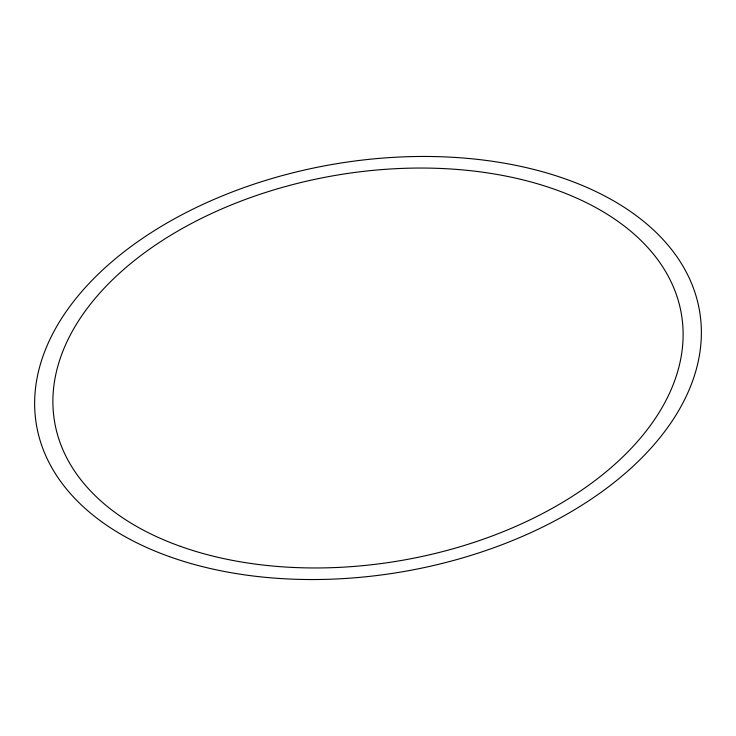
<?xml version="1.0" encoding="UTF-8"?>
<svg xmlns="http://www.w3.org/2000/svg" width="736" height="736" viewBox="0 0 736 736"><rect width="100%" height="100%" fill="white"/><g stroke="black" fill="none" stroke-linecap="round" stroke-linejoin="round"><path stroke-width="1.1" d="M169.501 556.655A336.416 206.66 -9.8 0 0 699.2 356.537A336.416 206.66 -9.8 0 0 235.299 190.799A336.416 206.66 -9.8 0 0 169.501 556.655M180.366 546.333A317.998 195.344 -9.8 0 0 681.067 357.172A317.998 195.344 -9.8 0 0 242.567 200.505A317.998 195.344 -9.8 0 0 180.366 546.333"/></g></svg>
